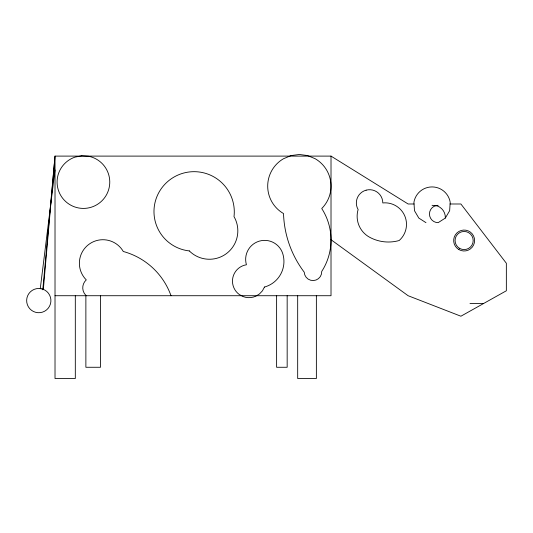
<?xml version="1.0" encoding="UTF-8"?>
<svg xmlns="http://www.w3.org/2000/svg" width="533" height="533" viewBox="0 0 533 533"><rect width="100%" height="100%" fill="white"/><g stroke="black" fill="none" stroke-linecap="round" stroke-linejoin="round"><path stroke-width="0.8" d="M43.333 289.459L55.019 156.102L331.013 156.102L408.125 203.992L414.048 203.992M42.787 289.785L55.019 156.102L55.019 378.523L75.313 378.523L75.313 295.722M40.268 288.659L55.019 169.92M438.159 205.312L435.914 205.605A8.675 8.675 0 0 0 438.159 222.667L445.328 218.057L449.645 210.722L450.198 202.22A18.395 18.395 0 0 0 413.934 202.22L414.487 210.722L418.805 218.057L425.974 222.667M432.07 205.312L437.207 205.931A12.126 12.126 0 0 1 445.328 218.057M450.085 203.992L460.898 203.992L506.35 263.255L506.35 290.771L460.898 316.216L408.125 295.722L331.013 239.71M55.019 295.722L331.013 295.722L331.013 156.102M469.993 303.49L483.624 303.49M86.406 295.722L85.467 294.916A10.64 10.64 0 0 1 86.273 279.892A23.532 23.532 0 0 1 88.585 244.58A23.532 23.532 0 0 1 123.29 251.489A70.249 70.249 0 0 1 171.013 295.722M316.369 295.722L316.369 378.523L297.68 378.523L297.68 295.722M287.167 295.722L287.167 367.27L276.614 367.27L276.614 295.722M100.49 295.722L100.49 367.27L85.873 367.27L85.873 295.722M264.481 287.04L262.423 290.838L259.444 293.976L255.76 296.235A16.556 16.556 0 0 1 243.095 296.568L239.297 294.509A16.556 16.556 0 0 1 246.433 264.761A18.988 18.988 0 0 1 259.245 241.156A18.988 18.988 0 0 1 282.85 253.968A26.497 26.497 0 0 1 264.481 287.04M291.158 155.556L283.523 158.721A31.66 31.66 0 0 0 283.523 213.553A102.369 102.369 0 0 0 304.223 272.183A8.768 8.768 0 0 0 313.364 280.558A8.768 8.768 0 0 0 321.739 271.417A57.964 57.964 0 0 0 321.739 208.523A31.66 31.66 0 0 0 315.183 158.721L307.548 155.556L299.353 154.477L291.158 155.556M81.736 155.789L74.986 157.128A26.344 26.344 0 0 0 62.867 198.542A26.344 26.344 0 0 0 105.934 195.764A26.344 26.344 0 0 0 88.591 156.249L81.736 155.789M41.92 288.873L38.782 288.46A12.132 12.132 0 0 0 27.383 304.743A12.132 12.132 0 0 0 46.578 309.886A12.132 12.132 0 0 0 44.845 290.085L41.92 288.873M458.906 249.584A10.46 10.46 0 0 0 474.603 240.523A10.46 10.46 0 0 0 458.906 231.462A10.46 10.46 0 0 0 458.906 249.584M459.606 248.371A9.061 9.061 0 0 0 473.197 240.523A9.061 9.061 0 0 0 459.606 232.674A9.061 9.061 0 0 0 459.606 248.371M366.144 190.161A13.232 13.232 0 0 0 358.109 209.556A23.818 23.818 0 0 0 369.569 237.218A39.435 39.435 0 0 0 399.17 240.523A21.52 21.52 0 0 0 382.801 202.94A13.232 13.232 0 0 0 366.144 190.161M189.315 250.916A28.409 28.409 0 0 0 234.014 216.625A40.202 40.202 0 0 0 159.733 191.007A39.582 39.582 0 0 0 189.315 250.916"/></g></svg>
